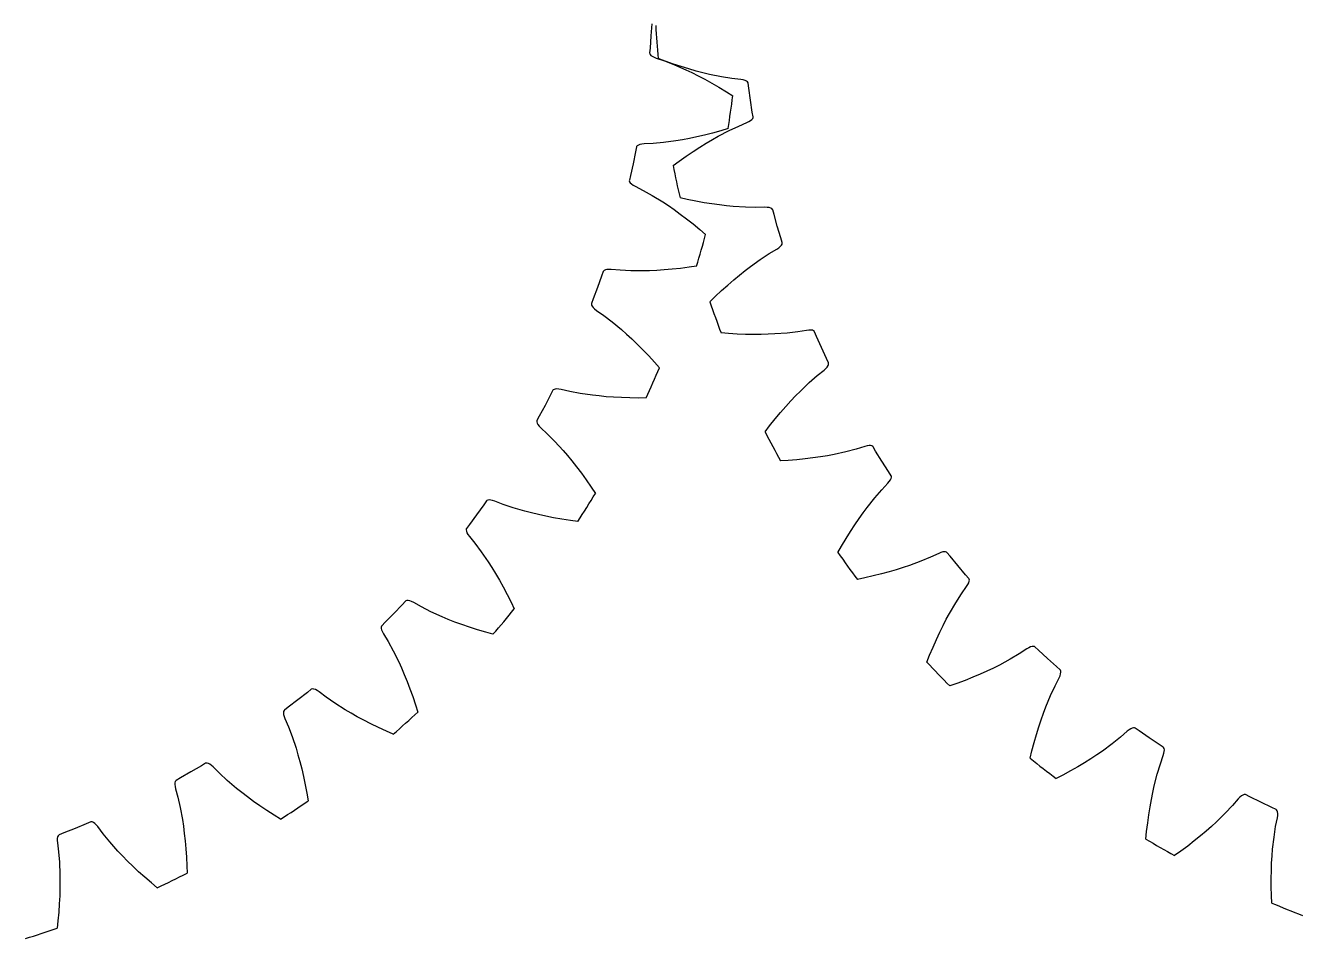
# Model space of a CAD drawing. Extents: x -47 to 137, y -47 to 47.
# Drawn here: x 13.8 to 73.1, y -44.9 to -2.5 of the extents above; entities that cross this region are included whole.
import ezdxf

# ---------------------------------------------------------------- set-up
doc = ezdxf.new("R2010")
doc.units = 0

msp = doc.modelspace()

# ---------------------------------------------------------------- linework, layer by layer
at = {"layer": 'layer0'}
for p, q in [((43.501, -4.167), (43.174, -4.045)), ((43.884, -4.301), (43.501, -4.167)), ((44.252, -4.422), (43.884, -4.301)), ((44.604, -4.529), (44.252, -4.422)), ((44.939, -4.624), (44.604, -4.529)), ((45.26, -4.707), (44.939, -4.624)), ((45.563, -4.779), (45.26, -4.707)), ((46.121, -4.893), (45.563, -4.779)), ((46.608, -4.972), (46.121, -4.893)), ((47.016, -5.022), (46.608, -4.972)), ((47.125, -5.04), (47.016, -5.022)), ((47.213, -5.066), (47.125, -5.04)), ((47.282, -5.096), (47.213, -5.066)), ((47.33, -5.132), (47.282, -5.096)), ((47.358, -5.171), (47.33, -5.132)), ((47.365, -5.192), (47.358, -5.171)), ((47.393, -5.42), (47.365, -5.192)), ((47.468, -5.977), (47.393, -5.42)), ((47.55, -6.534), (47.468, -5.977)), ((46.919, -7.181), (47.297, -7.021)), ((47.297, -7.021), (47.396, -6.973)), ((47.396, -6.973), (47.474, -6.924)), ((47.474, -6.924), (47.532, -6.876)), ((47.532, -6.876), (47.569, -6.828)), ((47.585, -6.761), (47.55, -6.534)), ((47.569, -6.828), (47.585, -6.783)), ((47.585, -6.783), (47.585, -6.761)), ((45.696, -7.807), (45.967, -7.655)), ((45.967, -7.655), (46.472, -7.391)), ((46.472, -7.391), (46.919, -7.181)), ((44.805, -8.359), (45.114, -8.159)), ((45.114, -8.159), (45.41, -7.976)), ((45.41, -7.976), (45.696, -7.807)), ((43.873, -9.019), (44.154, -8.812)), ((44.154, -8.812), (44.485, -8.577)), ((44.485, -8.577), (44.805, -8.359)), ((44.533, -10.598), (44.193, -10.522)), ((44.931, -10.678), (44.533, -10.598)), ((45.313, -10.746), (44.931, -10.678)), ((45.676, -10.803), (45.313, -10.746)), ((46.021, -10.85), (45.676, -10.803)), ((46.351, -10.888), (46.021, -10.85)), ((46.661, -10.917), (46.351, -10.888)), ((47.229, -10.953), (46.661, -10.917)), ((47.723, -10.963), (47.229, -10.953)), ((48.134, -10.955), (47.723, -10.963)), ((48.243, -10.959), (48.134, -10.955)), ((48.335, -10.971), (48.243, -10.959)), ((48.407, -10.992), (48.335, -10.971)), ((48.46, -11.02), (48.407, -10.992)), ((48.493, -11.055), (48.46, -11.02)), ((48.502, -11.075), (48.493, -11.055)), ((48.562, -11.297), (48.502, -11.075)), ((48.714, -11.839), (48.562, -11.297)), ((48.872, -12.378), (48.714, -11.839)), ((48.939, -12.598), (48.872, -12.378)), ((48.337, -13.107), (48.69, -12.896)), ((48.69, -12.896), (48.781, -12.834)), ((48.781, -12.834), (48.852, -12.775)), ((48.852, -12.775), (48.902, -12.719)), ((48.902, -12.719), (48.932, -12.667)), ((48.932, -12.667), (48.942, -12.62)), ((48.942, -12.62), (48.939, -12.598)), ((47.461, -13.708), (47.924, -13.377)), ((47.924, -13.377), (48.337, -13.107)), ((46.686, -14.327), (46.954, -14.104)), ((46.954, -14.104), (47.214, -13.897)), ((47.214, -13.897), (47.461, -13.708)), ((45.826, -15.106), (46.121, -14.828)), ((46.121, -14.828), (46.409, -14.568)), ((46.409, -14.568), (46.686, -14.327)), ((45.577, -15.35), (45.826, -15.106)), ((46.451, -16.822), (46.103, -16.795)), ((46.856, -16.846), (46.451, -16.822)), ((47.243, -16.861), (46.856, -16.846)), ((47.611, -16.867), (47.243, -16.861)), ((47.959, -16.865), (47.611, -16.867)), ((48.291, -16.857), (47.959, -16.865)), ((48.602, -16.842), (48.291, -16.857)), ((49.169, -16.799), (48.602, -16.842)), ((49.66, -16.74), (49.169, -16.799)), ((50.066, -16.675), (49.66, -16.74)), ((50.175, -16.663), (50.066, -16.675)), ((50.267, -16.663), (50.175, -16.663)), ((50.341, -16.674), (50.267, -16.663)), ((50.398, -16.694), (50.341, -16.674)), ((50.436, -16.724), (50.398, -16.694)), ((50.447, -16.743), (50.436, -16.724)), ((50.538, -16.954), (50.447, -16.743)), ((50.763, -17.469), (50.538, -16.954)), ((50.995, -17.982), (50.763, -17.469)), ((50.969, -18.446), (51.03, -18.378)), ((51.092, -18.19), (50.995, -17.982)), ((51.03, -18.378), (51.072, -18.315)), ((51.072, -18.315), (51.095, -18.26)), ((51.098, -18.211), (51.092, -18.19)), ((51.095, -18.26), (51.098, -18.211)), ((50.195, -19.103), (50.567, -18.777)), ((50.567, -18.777), (50.887, -18.519)), ((50.887, -18.519), (50.969, -18.446)), ((49.564, -19.716), (49.783, -19.495)), ((49.783, -19.495), (50.195, -19.103)), ((49.102, -20.215), (49.336, -19.957)), ((49.336, -19.957), (49.564, -19.716)), ((48.612, -20.79), (48.86, -20.493)), ((48.86, -20.493), (49.102, -20.215)), ((48.146, -21.383), (48.358, -21.107)), ((48.358, -21.107), (48.612, -20.79)), ((51.043, -22.498), (50.716, -22.552)), ((51.349, -22.44), (51.043, -22.498)), ((51.904, -22.318), (51.349, -22.44)), ((52.382, -22.191), (51.904, -22.318)), ((52.775, -22.07), (52.382, -22.191)), ((52.882, -22.044), (52.775, -22.07)), ((52.973, -22.031), (52.882, -22.044)), ((53.048, -22.031), (52.973, -22.031)), ((53.106, -22.043), (53.048, -22.031)), ((53.148, -22.068), (53.106, -22.043)), ((53.162, -22.084), (53.148, -22.068)), ((53.281, -22.281), (53.162, -22.084)), ((53.576, -22.76), (53.281, -22.281)), ((49.216, -22.719), (48.868, -22.741)), ((49.62, -22.687), (49.216, -22.719)), ((50.006, -22.647), (49.62, -22.687)), ((50.37, -22.602), (50.006, -22.647)), ((50.716, -22.552), (50.37, -22.602)), ((53.877, -23.235), (53.576, -22.76)), ((53.845, -23.783), (53.916, -23.699)), ((54.002, -23.428), (53.877, -23.235)), ((53.916, -23.699), (53.967, -23.622)), ((53.967, -23.622), (54, -23.555)), ((54, -23.555), (54.014, -23.496)), ((54.011, -23.448), (54.002, -23.428)), ((54.014, -23.496), (54.011, -23.448)), ((53.241, -24.457), (53.564, -24.083)), ((53.564, -24.083), (53.845, -23.783)), ((52.702, -25.152), (52.887, -24.903)), ((52.887, -24.903), (53.241, -24.457)), ((52.313, -25.711), (52.509, -25.422)), ((52.509, -25.422), (52.702, -25.152)), ((51.908, -26.348), (52.113, -26.019)), ((52.113, -26.019), (52.313, -25.711)), ((51.701, -26.697), (51.908, -26.348)), ((51.529, -27), (51.701, -26.697)), ((55.837, -27.211), (55.381, -27.402)), ((56.209, -27.036), (55.837, -27.211)), ((56.311, -26.995), (56.209, -27.036)), ((56.399, -26.969), (56.311, -26.995)), ((56.474, -26.959), (56.399, -26.969)), ((56.533, -26.964), (56.474, -26.959)), ((56.578, -26.982), (56.533, -26.964)), ((56.595, -26.996), (56.578, -26.982)), ((56.739, -27.174), (56.595, -26.996)), ((57.098, -27.608), (56.739, -27.174)), ((54.236, -27.8), (53.902, -27.897)), ((54.553, -27.7), (54.236, -27.8)), ((54.848, -27.601), (54.553, -27.7)), ((55.381, -27.402), (54.848, -27.601)), ((57.463, -28.036), (57.098, -27.608)), ((52.774, -28.174), (52.433, -28.244)), ((53.171, -28.086), (52.774, -28.174)), ((53.547, -27.993), (53.171, -28.086)), ((53.902, -27.897), (53.547, -27.993)), ((57.613, -28.21), (57.463, -28.036)), ((57.565, -28.49), (57.606, -28.407)), ((57.606, -28.407), (57.629, -28.336)), ((57.624, -28.229), (57.613, -28.21)), ((57.635, -28.276), (57.624, -28.229)), ((57.629, -28.336), (57.635, -28.276)), ((57.002, -29.335), (57.27, -28.919)), ((57.27, -28.919), (57.507, -28.583)), ((57.507, -28.583), (57.565, -28.49)), ((56.714, -29.825), (57.002, -29.335)), ((56.412, -30.393), (56.565, -30.098)), ((56.565, -30.098), (56.714, -29.825)), ((56.102, -31.038), (56.258, -30.705)), ((56.258, -30.705), (56.412, -30.393)), ((55.789, -31.768), (55.946, -31.393)), ((55.946, -31.393), (56.102, -31.038)), ((60.396, -31.421), (60.3, -31.476)), ((60.48, -31.383), (60.396, -31.421)), ((60.552, -31.363), (60.48, -31.383)), ((60.612, -31.359), (60.552, -31.363)), ((60.658, -31.371), (60.612, -31.359)), ((60.677, -31.383), (60.658, -31.371)), ((60.845, -31.539), (60.677, -31.383)), ((55.662, -32.092), (55.789, -31.768)), ((59.532, -31.954), (59.031, -32.225)), ((59.956, -31.701), (59.532, -31.954)), ((60.3, -31.476), (59.956, -31.701)), ((61.261, -31.918), (60.845, -31.539)), ((61.681, -32.292), (61.261, -31.918)), ((58.454, -32.507), (58.136, -32.65)), ((58.753, -32.364), (58.454, -32.507)), ((59.031, -32.225), (58.753, -32.364)), ((61.855, -32.443), (61.681, -32.292)), ((61.868, -32.46), (61.855, -32.443)), ((61.885, -32.505), (61.868, -32.46)), ((61.874, -32.639), (61.887, -32.565)), ((61.887, -32.565), (61.885, -32.505)), ((57.058, -33.081), (56.73, -33.198)), ((57.438, -32.938), (57.058, -33.081)), ((57.797, -32.794), (57.438, -32.938)), ((58.136, -32.65), (57.797, -32.794)), ((61.406, -33.641), (61.614, -33.193)), ((61.614, -33.193), (61.801, -32.827)), ((61.801, -32.827), (61.846, -32.727)), ((61.846, -32.727), (61.874, -32.639)), ((61.189, -34.167), (61.406, -33.641)), ((61.079, -34.459), (61.189, -34.167)), ((60.86, -35.103), (60.969, -34.772)), ((60.969, -34.772), (61.079, -34.459)), ((60.646, -35.827), (60.752, -35.454)), ((60.752, -35.454), (60.86, -35.103)), ((64.66, -35.573), (64.275, -35.883)), ((64.97, -35.303), (64.66, -35.573)), ((65.057, -35.235), (64.97, -35.303)), ((65.135, -35.186), (65.057, -35.235)), ((65.203, -35.156), (65.135, -35.186)), ((65.262, -35.144), (65.203, -35.156)), ((65.31, -35.149), (65.262, -35.144)), ((65.33, -35.158), (65.31, -35.149)), ((65.518, -35.29), (65.33, -35.158)), ((65.983, -35.607), (65.518, -35.29)), ((60.544, -36.22), (60.646, -35.827)), ((64.275, -35.883), (63.817, -36.221)), ((66.451, -35.919), (65.983, -35.607)), ((66.644, -36.044), (66.451, -35.919)), ((66.659, -36.059), (66.644, -36.044)), ((66.682, -36.102), (66.659, -36.059)), ((66.693, -36.161), (66.682, -36.102)), ((66.691, -36.236), (66.693, -36.161)), ((60.462, -36.558), (60.544, -36.22)), ((62.99, -36.767), (62.675, -36.956)), ((63.285, -36.581), (62.99, -36.767)), ((63.561, -36.398), (63.285, -36.581)), ((63.817, -36.221), (63.561, -36.398)), ((66.509, -36.821), (66.644, -36.432)), ((66.644, -36.432), (66.674, -36.327)), ((66.674, -36.327), (66.691, -36.236)), ((61.982, -37.344), (61.674, -37.505)), ((62.339, -37.149), (61.982, -37.344)), ((62.675, -36.956), (62.339, -37.149)), ((66.225, -37.845), (66.366, -37.294)), ((66.366, -37.294), (66.509, -36.821)), ((66.157, -38.148), (66.225, -37.845)), ((66.029, -38.817), (66.091, -38.473)), ((66.091, -38.473), (66.157, -38.148)), ((70.127, -38.443), (69.858, -38.754)), ((70.203, -38.364), (70.127, -38.443)), ((70.274, -38.305), (70.203, -38.364)), ((70.337, -38.265), (70.274, -38.305)), ((70.394, -38.245), (70.337, -38.265)), ((70.442, -38.243), (70.394, -38.245)), ((70.463, -38.249), (70.442, -38.243)), ((70.668, -38.353), (70.463, -38.249)), ((71.172, -38.603), (70.668, -38.353)), ((65.971, -39.18), (66.029, -38.817)), ((69.52, -39.114), (69.113, -39.512)), ((69.858, -38.754), (69.52, -39.114)), ((71.679, -38.847), (71.172, -38.603)), ((71.887, -38.944), (71.679, -38.847)), ((71.905, -38.957), (71.887, -38.944)), ((71.934, -38.996), (71.905, -38.957)), ((71.952, -39.053), (71.934, -38.996)), ((71.96, -39.127), (71.952, -39.053)), ((71.957, -39.219), (71.96, -39.127)), ((65.871, -39.967), (65.918, -39.563)), ((65.918, -39.563), (65.971, -39.18)), ((68.884, -39.723), (68.636, -39.943)), ((69.113, -39.512), (68.884, -39.723)), ((71.787, -40.22), (71.862, -39.731)), ((71.862, -39.731), (71.942, -39.328)), ((71.942, -39.328), (71.957, -39.219)), ((65.837, -40.313), (65.871, -39.967)), ((68.37, -40.168), (68.084, -40.4)), ((68.636, -39.943), (68.37, -40.168)), ((71.723, -40.785), (71.787, -40.22)), ((67.452, -40.88), (67.169, -41.082)), ((67.778, -40.637), (67.452, -40.88)), ((68.084, -40.4), (67.778, -40.637)), ((71.698, -41.095), (71.723, -40.785)), ((71.664, -41.775), (71.678, -41.427)), ((71.678, -41.427), (71.698, -41.095)), ((71.657, -42.142), (71.664, -41.775)), ((71.658, -42.53), (71.657, -42.142)), ((71.668, -42.936), (71.658, -42.53)), ((71.683, -43.284), (71.668, -42.936))]:
    msp.add_line(p, q, dxfattribs=at)
for start, end in [(183.06288, 184.93712), (191.06288, 192.93712), (199.06288, 200.93712), (207.06288, 208.93712), (215.06288, 216.93712), (223.06288, 224.93712), (231.06288, 232.93712), (239.06288, 240.93712), (247.06288, 248.93712)]:
    msp.add_arc((90, 0), 47, start, end, dxfattribs=at)
at = {"layer": 'layer1'}
for p, q in [((42.881, -2.435), (42.845, -2.996)), ((42.803, -3.557), (42.783, -3.786)), ((42.845, -2.996), (42.803, -3.557)), ((42.783, -3.786), (42.785, -3.808)), ((42.785, -3.808), (42.804, -3.852)), ((42.804, -3.852), (42.844, -3.897)), ((42.844, -3.897), (42.905, -3.941)), ((42.905, -3.941), (42.986, -3.984)), ((42.986, -3.984), (43.088, -4.025)), ((43.088, -4.025), (43.477, -4.158)), ((43.477, -4.158), (43.938, -4.337)), ((43.938, -4.337), (44.46, -4.564)), ((44.46, -4.564), (44.741, -4.697)), ((44.741, -4.697), (45.038, -4.846)), ((45.038, -4.846), (45.346, -5.008)), ((45.346, -5.008), (45.668, -5.186)), ((45.668, -5.186), (46.003, -5.381)), ((46.003, -5.381), (46.349, -5.592)), ((46.349, -5.592), (46.643, -5.779)), ((44.97, -7.685), (44.629, -7.756)), ((45.328, -7.603), (44.97, -7.685)), ((45.704, -7.508), (45.328, -7.603)), ((46.095, -7.4), (45.704, -7.508)), ((46.429, -7.301), (46.095, -7.4)), ((42.169, -8.153), (42.125, -8.379)), ((42.177, -8.133), (42.169, -8.153)), ((42.208, -8.096), (42.177, -8.133)), ((42.259, -8.064), (42.208, -8.096)), ((42.329, -8.038), (42.259, -8.064)), ((42.419, -8.019), (42.329, -8.038)), ((42.529, -8.008), (42.419, -8.019)), ((42.939, -7.987), (42.529, -8.008)), ((43.431, -7.942), (42.939, -7.987)), ((43.995, -7.867), (43.431, -7.942)), ((44.302, -7.817), (43.995, -7.867)), ((44.629, -7.756), (44.302, -7.817)), ((42.125, -8.379), (42.011, -8.93)), ((41.891, -9.479), (41.84, -9.703)), ((42.011, -8.93), (41.891, -9.479)), ((41.84, -9.703), (41.839, -9.725)), ((41.839, -9.725), (41.852, -9.772)), ((41.852, -9.772), (41.885, -9.822)), ((41.885, -9.822), (41.939, -9.874)), ((41.939, -9.874), (42.014, -9.928)), ((42.014, -9.928), (42.109, -9.982)), ((42.109, -9.982), (42.475, -10.169)), ((42.475, -10.169), (42.907, -10.409)), ((42.907, -10.409), (43.392, -10.707)), ((43.392, -10.707), (43.652, -10.878)), ((43.652, -10.878), (43.925, -11.067)), ((43.925, -11.067), (44.208, -11.27)), ((44.208, -11.27), (44.501, -11.491)), ((44.501, -11.491), (44.806, -11.731)), ((44.806, -11.731), (45.12, -11.988)), ((45.12, -11.988), (45.385, -12.214)), ((40.549, -14.16), (40.36, -14.69)), ((40.624, -13.943), (40.549, -14.16)), ((40.635, -13.924), (40.624, -13.943)), ((40.67, -13.891), (40.635, -13.924)), ((40.725, -13.867), (40.67, -13.891)), ((40.799, -13.851), (40.725, -13.867)), ((40.89, -13.845), (40.799, -13.851)), ((41, -13.849), (40.89, -13.845)), ((41.41, -13.885), (41, -13.849)), ((41.903, -13.909), (41.41, -13.885)), ((42.472, -13.914), (41.903, -13.909)), ((42.783, -13.906), (42.472, -13.914)), ((43.115, -13.892), (42.783, -13.906)), ((43.463, -13.869), (43.115, -13.892)), ((43.829, -13.837), (43.463, -13.869)), ((44.214, -13.795), (43.829, -13.837)), ((44.617, -13.743), (44.214, -13.795)), ((44.961, -13.692), (44.617, -13.743)), ((40.36, -14.69), (40.164, -15.217)), ((40.164, -15.217), (40.082, -15.432)), ((40.082, -15.432), (40.078, -15.453)), ((40.078, -15.453), (40.084, -15.501)), ((40.084, -15.501), (40.111, -15.555)), ((40.111, -15.555), (40.157, -15.615)), ((40.157, -15.615), (40.223, -15.678)), ((40.223, -15.678), (40.31, -15.746)), ((40.31, -15.746), (40.647, -15.981)), ((40.647, -15.981), (41.041, -16.28)), ((41.041, -16.28), (41.479, -16.642)), ((41.479, -16.642), (41.713, -16.848)), ((41.713, -16.848), (41.957, -17.072)), ((41.957, -17.072), (42.209, -17.313)), ((42.209, -17.313), (42.469, -17.573)), ((42.469, -17.573), (42.738, -17.852)), ((42.738, -17.852), (43.013, -18.151)), ((43.013, -18.151), (43.244, -18.412)), ((38.288, -19.461), (38.184, -19.665)), ((38.301, -19.443), (38.288, -19.461)), ((38.341, -19.416), (38.301, -19.443)), ((38.399, -19.4), (38.341, -19.416)), ((38.474, -19.394), (38.399, -19.4)), ((38.566, -19.401), (38.474, -19.394)), ((38.674, -19.42), (38.566, -19.401)), ((39.074, -19.513), (38.674, -19.42)), ((39.56, -19.606), (39.074, -19.513)), ((37.923, -20.164), (37.655, -20.659)), ((38.184, -19.665), (37.923, -20.164)), ((40.123, -19.689), (39.56, -19.606)), ((40.432, -19.725), (40.123, -19.689)), ((40.762, -19.757), (40.432, -19.725)), ((41.11, -19.783), (40.762, -19.757)), ((41.477, -19.802), (41.11, -19.783)), ((41.864, -19.815), (41.477, -19.802)), ((42.27, -19.819), (41.864, -19.815)), ((42.618, -19.816), (42.27, -19.819)), ((37.655, -20.659), (37.544, -20.86)), ((37.544, -20.86), (37.537, -20.881)), ((37.537, -20.881), (37.537, -20.929)), ((37.537, -20.929), (37.555, -20.986)), ((37.555, -20.986), (37.593, -21.051)), ((37.593, -21.051), (37.65, -21.124)), ((37.65, -21.124), (37.726, -21.203)), ((37.726, -21.203), (38.027, -21.482)), ((38.027, -21.482), (38.375, -21.833)), ((38.375, -21.833), (38.759, -22.253)), ((38.759, -22.253), (38.962, -22.489)), ((38.962, -22.489), (39.173, -22.745)), ((39.173, -22.745), (39.389, -23.019)), ((39.389, -23.019), (39.61, -23.312)), ((39.61, -23.312), (39.837, -23.627)), ((39.837, -23.627), (40.068, -23.961)), ((40.068, -23.961), (40.26, -24.251)), ((35.075, -24.788), (34.747, -25.245)), ((35.207, -24.6), (35.075, -24.788)), ((35.223, -24.585), (35.207, -24.6)), ((35.266, -24.563), (35.223, -24.585)), ((35.325, -24.555), (35.266, -24.563)), ((35.4, -24.56), (35.325, -24.555)), ((35.49, -24.579), (35.4, -24.56)), ((35.595, -24.613), (35.49, -24.579)), ((35.978, -24.761), (35.595, -24.613)), ((36.446, -24.921), (35.978, -24.761)), ((34.747, -25.245), (34.414, -25.698)), ((36.992, -25.082), (36.446, -24.921)), ((37.293, -25.16), (36.992, -25.082)), ((37.616, -25.237), (37.293, -25.16)), ((37.956, -25.311), (37.616, -25.237)), ((38.317, -25.382), (37.956, -25.311)), ((38.699, -25.448), (38.317, -25.382)), ((39.1, -25.509), (38.699, -25.448)), ((34.266, -25.902), (34.259, -25.949)), ((34.259, -25.949), (34.269, -26.009)), ((34.276, -25.882), (34.266, -25.902)), ((34.269, -26.009), (34.297, -26.078)), ((34.414, -25.698), (34.276, -25.882)), ((34.297, -26.078), (34.343, -26.158)), ((39.446, -25.555), (39.1, -25.509)), ((34.343, -26.158), (34.408, -26.247)), ((34.408, -26.247), (34.667, -26.566)), ((34.667, -26.566), (34.963, -26.961)), ((34.963, -26.961), (35.285, -27.431)), ((35.285, -27.431), (35.453, -27.693)), ((35.453, -27.693), (35.626, -27.976)), ((35.626, -27.976), (35.802, -28.277)), ((35.802, -28.277), (35.98, -28.598)), ((35.98, -28.598), (36.161, -28.941)), ((36.161, -28.941), (36.343, -29.304)), ((31.284, -29.428), (30.896, -29.836)), ((31.441, -29.261), (31.284, -29.428)), ((31.458, -29.248), (31.441, -29.261)), ((31.504, -29.232), (31.458, -29.248)), ((31.564, -29.232), (31.504, -29.232)), ((31.638, -29.248), (31.564, -29.232)), ((31.724, -29.279), (31.638, -29.248)), ((31.823, -29.328), (31.724, -29.279)), ((32.182, -29.528), (31.823, -29.328)), ((32.623, -29.751), (32.182, -29.528)), ((36.343, -29.304), (36.493, -29.618)), ((30.502, -30.238), (30.34, -30.401)), ((30.896, -29.836), (30.502, -30.238)), ((33.141, -29.986), (32.623, -29.751)), ((33.428, -30.106), (33.141, -29.986)), ((33.737, -30.227), (33.428, -30.106)), ((34.064, -30.348), (33.737, -30.227)), ((30.328, -30.419), (30.314, -30.465)), ((30.314, -30.465), (30.316, -30.525)), ((30.316, -30.525), (30.334, -30.598)), ((30.34, -30.401), (30.328, -30.419)), ((30.334, -30.598), (30.369, -30.683)), ((30.369, -30.683), (30.42, -30.78)), ((30.42, -30.78), (30.633, -31.132)), ((34.412, -30.468), (34.064, -30.348)), ((34.781, -30.586), (34.412, -30.468)), ((35.17, -30.703), (34.781, -30.586)), ((35.505, -30.796), (35.17, -30.703)), ((30.633, -31.132), (30.871, -31.565)), ((30.871, -31.565), (31.124, -32.075)), ((31.124, -32.075), (31.254, -32.357)), ((31.254, -32.357), (31.386, -32.662)), ((31.386, -32.662), (31.518, -32.984)), ((31.518, -32.984), (31.65, -33.327)), ((26.884, -33.496), (26.443, -33.845)), ((27.063, -33.352), (26.884, -33.496)), ((27.082, -33.341), (27.063, -33.352)), ((27.129, -33.332), (27.082, -33.341)), ((27.189, -33.341), (27.129, -33.332)), ((27.259, -33.366), (27.189, -33.341)), ((27.341, -33.41), (27.259, -33.366)), ((27.432, -33.471), (27.341, -33.41)), ((27.759, -33.719), (27.432, -33.471)), ((28.165, -34.001), (27.759, -33.719)), ((31.65, -33.327), (31.781, -33.692)), ((31.781, -33.692), (31.911, -34.077)), ((25.779, -34.387), (25.773, -34.447)), ((25.799, -34.343), (25.779, -34.387)), ((25.814, -34.327), (25.799, -34.343)), ((25.997, -34.189), (25.814, -34.327)), ((26.443, -33.845), (25.997, -34.189)), ((28.645, -34.306), (28.165, -34.001)), ((28.913, -34.465), (28.645, -34.306)), ((31.911, -34.077), (32.016, -34.409)), ((25.773, -34.447), (25.78, -34.522)), ((25.78, -34.522), (25.803, -34.611)), ((25.803, -34.611), (25.841, -34.714)), ((25.841, -34.714), (26.002, -35.092)), ((29.202, -34.628), (28.913, -34.465)), ((29.509, -34.793), (29.202, -34.628)), ((29.837, -34.96), (29.509, -34.793)), ((30.185, -35.129), (29.837, -34.96)), ((26.002, -35.092), (26.177, -35.554)), ((26.177, -35.554), (26.357, -36.094)), ((30.554, -35.298), (30.185, -35.129)), ((30.874, -35.437), (30.554, -35.298)), ((26.357, -36.094), (26.446, -36.392)), ((26.446, -36.392), (26.535, -36.712)), ((26.535, -36.712), (26.621, -37.05)), ((21.475, -37.196), (20.986, -37.474)), ((21.96, -36.911), (21.475, -37.196)), ((22.158, -36.793), (21.96, -36.911)), ((22.178, -36.786), (22.158, -36.793)), ((22.226, -36.784), (22.178, -36.786)), ((22.284, -36.8), (22.226, -36.784)), ((22.35, -36.835), (22.284, -36.8)), ((22.425, -36.889), (22.35, -36.835)), ((22.506, -36.963), (22.425, -36.889)), ((22.796, -37.254), (22.506, -36.963)), ((23.159, -37.59), (22.796, -37.254)), ((26.621, -37.05), (26.704, -37.408)), ((20.728, -37.699), (20.725, -37.774)), ((20.725, -37.774), (20.735, -37.865)), ((20.742, -37.64), (20.728, -37.699)), ((20.735, -37.865), (20.758, -37.973)), ((20.768, -37.6), (20.742, -37.64)), ((20.785, -37.586), (20.768, -37.6)), ((20.986, -37.474), (20.785, -37.586)), ((23.592, -37.959), (23.159, -37.59)), ((23.835, -38.153), (23.592, -37.959)), ((26.704, -37.408), (26.783, -37.787)), ((26.783, -37.787), (26.858, -38.186)), ((20.758, -37.973), (20.865, -38.369)), ((20.865, -38.369), (20.975, -38.851)), ((24.099, -38.355), (23.835, -38.153)), ((24.38, -38.561), (24.099, -38.355)), ((26.858, -38.186), (26.916, -38.53)), ((20.975, -38.851), (21.078, -39.411)), ((24.681, -38.772), (24.38, -38.561)), ((25.002, -38.988), (24.681, -38.772)), ((25.344, -39.207), (25.002, -38.988)), ((16.61, -39.608), (16.089, -39.823)), ((16.821, -39.519), (16.61, -39.608)), ((16.843, -39.514), (16.821, -39.519)), ((16.891, -39.519), (16.843, -39.514)), ((16.946, -39.543), (16.891, -39.519)), ((17.006, -39.587), (16.946, -39.543)), ((17.073, -39.651), (17.006, -39.587)), ((17.143, -39.736), (17.073, -39.651)), ((17.39, -40.064), (17.143, -39.736)), ((21.078, -39.411), (21.124, -39.719)), ((21.124, -39.719), (21.167, -40.048)), ((25.641, -39.389), (25.344, -39.207)), ((15.266, -40.29), (15.263, -40.382)), ((15.279, -40.216), (15.266, -40.29)), ((15.302, -40.161), (15.279, -40.216)), ((15.333, -40.124), (15.302, -40.161)), ((15.352, -40.113), (15.333, -40.124)), ((15.566, -40.03), (15.352, -40.113)), ((16.089, -39.823), (15.566, -40.03)), ((17.702, -40.447), (17.39, -40.064)), ((21.167, -40.048), (21.205, -40.394)), ((15.263, -40.382), (15.271, -40.492)), ((15.271, -40.492), (15.322, -40.9)), ((15.322, -40.9), (15.363, -41.392)), ((18.08, -40.873), (17.702, -40.447)), ((18.293, -41.099), (18.08, -40.873)), ((21.205, -40.394), (21.238, -40.76)), ((21.238, -40.76), (21.264, -41.147)), ((15.363, -41.392), (15.387, -41.961)), ((18.526, -41.336), (18.293, -41.099)), ((18.776, -41.579), (18.526, -41.336)), ((21.264, -41.147), (21.282, -41.552)), ((15.387, -41.961), (15.391, -42.272)), ((19.044, -41.83), (18.776, -41.579)), ((19.333, -42.088), (19.044, -41.83)), ((19.641, -42.353), (19.333, -42.088)), ((21.282, -41.552), (21.292, -41.901)), ((15.388, -42.604), (15.377, -42.952)), ((15.391, -42.272), (15.388, -42.604)), ((19.91, -42.575), (19.641, -42.353)), ((15.377, -42.952), (15.358, -43.319)), ((15.33, -43.706), (15.292, -44.11)), ((15.358, -43.319), (15.33, -43.706)), ((15.292, -44.11), (15.253, -44.456))]:
    msp.add_line(p, q, dxfattribs=at)
for start, end in [(351.06288, 352.93712), (343.06288, 344.93712), (335.06288, 336.93712), (327.06288, 328.93712), (319.06288, 320.93712), (311.06288, 312.93712), (303.06288, 304.93712), (295.06288, 296.93712), (287.06288, 288.93712)]:
    msp.add_arc((0, 0), 47, start, end, dxfattribs=at)
at = {"layer": 'layer2'}
for p, q in [((43.501, -4.167), (43.174, -4.045)), ((43.884, -4.301), (43.501, -4.167)), ((44.252, -4.422), (43.884, -4.301)), ((44.604, -4.529), (44.252, -4.422)), ((44.939, -4.624), (44.604, -4.529)), ((45.26, -4.707), (44.939, -4.624)), ((45.563, -4.779), (45.26, -4.707)), ((46.121, -4.893), (45.563, -4.779)), ((46.608, -4.972), (46.121, -4.893)), ((47.016, -5.022), (46.608, -4.972)), ((47.125, -5.04), (47.016, -5.022)), ((47.213, -5.066), (47.125, -5.04)), ((47.282, -5.096), (47.213, -5.066)), ((47.33, -5.132), (47.282, -5.096)), ((47.358, -5.171), (47.33, -5.132)), ((47.365, -5.192), (47.358, -5.171)), ((47.393, -5.42), (47.365, -5.192)), ((47.468, -5.977), (47.393, -5.42)), ((47.55, -6.534), (47.468, -5.977)), ((46.919, -7.181), (47.297, -7.021)), ((47.297, -7.021), (47.396, -6.973)), ((47.396, -6.973), (47.474, -6.924)), ((47.474, -6.924), (47.532, -6.876)), ((47.532, -6.876), (47.569, -6.828)), ((47.585, -6.761), (47.55, -6.534)), ((47.569, -6.828), (47.585, -6.783)), ((47.585, -6.783), (47.585, -6.761)), ((45.696, -7.807), (45.967, -7.655)), ((45.967, -7.655), (46.472, -7.391)), ((46.472, -7.391), (46.919, -7.181)), ((44.805, -8.359), (45.114, -8.159)), ((45.114, -8.159), (45.41, -7.976)), ((45.41, -7.976), (45.696, -7.807)), ((43.873, -9.019), (44.154, -8.812)), ((44.154, -8.812), (44.485, -8.577)), ((44.485, -8.577), (44.805, -8.359)), ((44.533, -10.598), (44.193, -10.522)), ((44.931, -10.678), (44.533, -10.598)), ((45.313, -10.746), (44.931, -10.678)), ((45.676, -10.803), (45.313, -10.746)), ((46.021, -10.85), (45.676, -10.803)), ((46.351, -10.888), (46.021, -10.85)), ((46.661, -10.917), (46.351, -10.888)), ((47.229, -10.953), (46.661, -10.917)), ((47.723, -10.963), (47.229, -10.953)), ((48.134, -10.955), (47.723, -10.963)), ((48.243, -10.959), (48.134, -10.955)), ((48.335, -10.971), (48.243, -10.959)), ((48.407, -10.992), (48.335, -10.971)), ((48.46, -11.02), (48.407, -10.992)), ((48.493, -11.055), (48.46, -11.02)), ((48.502, -11.075), (48.493, -11.055)), ((48.562, -11.297), (48.502, -11.075)), ((48.714, -11.839), (48.562, -11.297)), ((48.872, -12.378), (48.714, -11.839)), ((48.939, -12.598), (48.872, -12.378)), ((48.337, -13.107), (48.69, -12.896)), ((48.69, -12.896), (48.781, -12.834)), ((48.781, -12.834), (48.852, -12.775)), ((48.852, -12.775), (48.902, -12.719)), ((48.902, -12.719), (48.932, -12.667)), ((48.932, -12.667), (48.942, -12.62)), ((48.942, -12.62), (48.939, -12.598)), ((47.461, -13.708), (47.924, -13.377)), ((47.924, -13.377), (48.337, -13.107)), ((46.686, -14.327), (46.954, -14.104)), ((46.954, -14.104), (47.214, -13.897)), ((47.214, -13.897), (47.461, -13.708)), ((45.826, -15.106), (46.121, -14.828)), ((46.121, -14.828), (46.409, -14.568)), ((46.409, -14.568), (46.686, -14.327)), ((45.577, -15.35), (45.826, -15.106)), ((46.451, -16.822), (46.103, -16.795)), ((46.856, -16.846), (46.451, -16.822)), ((47.243, -16.861), (46.856, -16.846)), ((47.611, -16.867), (47.243, -16.861)), ((47.959, -16.865), (47.611, -16.867)), ((48.291, -16.857), (47.959, -16.865)), ((48.602, -16.842), (48.291, -16.857)), ((49.169, -16.799), (48.602, -16.842)), ((49.66, -16.74), (49.169, -16.799)), ((50.066, -16.675), (49.66, -16.74)), ((50.175, -16.663), (50.066, -16.675)), ((50.267, -16.663), (50.175, -16.663)), ((50.341, -16.674), (50.267, -16.663)), ((50.398, -16.694), (50.341, -16.674)), ((50.436, -16.724), (50.398, -16.694)), ((50.447, -16.743), (50.436, -16.724)), ((50.538, -16.954), (50.447, -16.743)), ((50.763, -17.469), (50.538, -16.954)), ((50.995, -17.982), (50.763, -17.469)), ((50.969, -18.446), (51.03, -18.378)), ((51.092, -18.19), (50.995, -17.982)), ((51.03, -18.378), (51.072, -18.315)), ((51.072, -18.315), (51.095, -18.26)), ((51.098, -18.211), (51.092, -18.19)), ((51.095, -18.26), (51.098, -18.211)), ((50.195, -19.103), (50.567, -18.777)), ((50.567, -18.777), (50.887, -18.519)), ((50.887, -18.519), (50.969, -18.446)), ((49.564, -19.716), (49.783, -19.495)), ((49.783, -19.495), (50.195, -19.103)), ((49.102, -20.215), (49.336, -19.957)), ((49.336, -19.957), (49.564, -19.716)), ((48.612, -20.79), (48.86, -20.493)), ((48.86, -20.493), (49.102, -20.215)), ((48.146, -21.383), (48.358, -21.107)), ((48.358, -21.107), (48.612, -20.79)), ((51.043, -22.498), (50.716, -22.552)), ((51.349, -22.44), (51.043, -22.498)), ((51.904, -22.318), (51.349, -22.44)), ((52.382, -22.191), (51.904, -22.318)), ((52.775, -22.07), (52.382, -22.191)), ((52.882, -22.044), (52.775, -22.07)), ((52.973, -22.031), (52.882, -22.044)), ((53.048, -22.031), (52.973, -22.031)), ((53.106, -22.043), (53.048, -22.031)), ((53.148, -22.068), (53.106, -22.043)), ((53.162, -22.084), (53.148, -22.068)), ((53.281, -22.281), (53.162, -22.084)), ((53.576, -22.76), (53.281, -22.281)), ((49.216, -22.719), (48.868, -22.741)), ((49.62, -22.687), (49.216, -22.719)), ((50.006, -22.647), (49.62, -22.687)), ((50.37, -22.602), (50.006, -22.647)), ((50.716, -22.552), (50.37, -22.602)), ((53.877, -23.235), (53.576, -22.76)), ((53.845, -23.783), (53.916, -23.699)), ((54.002, -23.428), (53.877, -23.235)), ((53.916, -23.699), (53.967, -23.622)), ((53.967, -23.622), (54, -23.555)), ((54, -23.555), (54.014, -23.496)), ((54.011, -23.448), (54.002, -23.428)), ((54.014, -23.496), (54.011, -23.448)), ((53.241, -24.457), (53.564, -24.083)), ((53.564, -24.083), (53.845, -23.783)), ((52.702, -25.152), (52.887, -24.903)), ((52.887, -24.903), (53.241, -24.457)), ((52.313, -25.711), (52.509, -25.422)), ((52.509, -25.422), (52.702, -25.152)), ((51.908, -26.348), (52.113, -26.019)), ((52.113, -26.019), (52.313, -25.711)), ((51.701, -26.697), (51.908, -26.348)), ((51.529, -27), (51.701, -26.697)), ((55.837, -27.211), (55.381, -27.402)), ((56.209, -27.036), (55.837, -27.211)), ((56.311, -26.995), (56.209, -27.036)), ((56.399, -26.969), (56.311, -26.995)), ((56.474, -26.959), (56.399, -26.969)), ((56.533, -26.964), (56.474, -26.959)), ((56.578, -26.982), (56.533, -26.964)), ((56.595, -26.996), (56.578, -26.982)), ((56.739, -27.174), (56.595, -26.996)), ((57.098, -27.608), (56.739, -27.174)), ((54.236, -27.8), (53.902, -27.897)), ((54.553, -27.7), (54.236, -27.8)), ((54.848, -27.601), (54.553, -27.7)), ((55.381, -27.402), (54.848, -27.601)), ((57.463, -28.036), (57.098, -27.608)), ((52.774, -28.174), (52.433, -28.244)), ((53.171, -28.086), (52.774, -28.174)), ((53.547, -27.993), (53.171, -28.086)), ((53.902, -27.897), (53.547, -27.993)), ((57.613, -28.21), (57.463, -28.036)), ((57.565, -28.49), (57.606, -28.407)), ((57.606, -28.407), (57.629, -28.336)), ((57.624, -28.229), (57.613, -28.21)), ((57.635, -28.276), (57.624, -28.229)), ((57.629, -28.336), (57.635, -28.276)), ((57.002, -29.335), (57.27, -28.919)), ((57.27, -28.919), (57.507, -28.583)), ((57.507, -28.583), (57.565, -28.49)), ((56.714, -29.825), (57.002, -29.335)), ((56.412, -30.393), (56.565, -30.098)), ((56.565, -30.098), (56.714, -29.825)), ((56.102, -31.038), (56.258, -30.705)), ((56.258, -30.705), (56.412, -30.393)), ((55.789, -31.768), (55.946, -31.393)), ((55.946, -31.393), (56.102, -31.038)), ((60.396, -31.421), (60.3, -31.476)), ((60.48, -31.383), (60.396, -31.421)), ((60.552, -31.363), (60.48, -31.383)), ((60.612, -31.359), (60.552, -31.363)), ((60.658, -31.371), (60.612, -31.359)), ((60.677, -31.383), (60.658, -31.371)), ((60.845, -31.539), (60.677, -31.383)), ((55.662, -32.092), (55.789, -31.768)), ((59.532, -31.954), (59.031, -32.225)), ((59.956, -31.701), (59.532, -31.954)), ((60.3, -31.476), (59.956, -31.701)), ((61.261, -31.918), (60.845, -31.539)), ((61.681, -32.292), (61.261, -31.918)), ((58.454, -32.507), (58.136, -32.65)), ((58.753, -32.364), (58.454, -32.507)), ((59.031, -32.225), (58.753, -32.364)), ((61.855, -32.443), (61.681, -32.292)), ((61.868, -32.46), (61.855, -32.443)), ((61.885, -32.505), (61.868, -32.46)), ((61.874, -32.639), (61.887, -32.565)), ((61.887, -32.565), (61.885, -32.505)), ((57.058, -33.081), (56.73, -33.198)), ((57.438, -32.938), (57.058, -33.081)), ((57.797, -32.794), (57.438, -32.938)), ((58.136, -32.65), (57.797, -32.794)), ((61.406, -33.641), (61.614, -33.193)), ((61.614, -33.193), (61.801, -32.827)), ((61.801, -32.827), (61.846, -32.727)), ((61.846, -32.727), (61.874, -32.639)), ((61.189, -34.167), (61.406, -33.641)), ((61.079, -34.459), (61.189, -34.167)), ((60.86, -35.103), (60.969, -34.772)), ((60.969, -34.772), (61.079, -34.459)), ((60.646, -35.827), (60.752, -35.454)), ((60.752, -35.454), (60.86, -35.103)), ((64.66, -35.573), (64.275, -35.883)), ((64.97, -35.303), (64.66, -35.573)), ((65.057, -35.235), (64.97, -35.303)), ((65.135, -35.186), (65.057, -35.235)), ((65.203, -35.156), (65.135, -35.186)), ((65.262, -35.144), (65.203, -35.156)), ((65.31, -35.149), (65.262, -35.144)), ((65.33, -35.158), (65.31, -35.149)), ((65.518, -35.29), (65.33, -35.158)), ((65.983, -35.607), (65.518, -35.29)), ((60.544, -36.22), (60.646, -35.827)), ((64.275, -35.883), (63.817, -36.221)), ((66.451, -35.919), (65.983, -35.607)), ((66.644, -36.044), (66.451, -35.919)), ((66.659, -36.059), (66.644, -36.044)), ((66.682, -36.102), (66.659, -36.059)), ((66.693, -36.161), (66.682, -36.102)), ((66.691, -36.236), (66.693, -36.161)), ((60.462, -36.558), (60.544, -36.22)), ((62.99, -36.767), (62.675, -36.956)), ((63.285, -36.581), (62.99, -36.767)), ((63.561, -36.398), (63.285, -36.581)), ((63.817, -36.221), (63.561, -36.398)), ((66.509, -36.821), (66.644, -36.432)), ((66.644, -36.432), (66.674, -36.327)), ((66.674, -36.327), (66.691, -36.236)), ((61.982, -37.344), (61.674, -37.505)), ((62.339, -37.149), (61.982, -37.344)), ((62.675, -36.956), (62.339, -37.149)), ((66.225, -37.845), (66.366, -37.294)), ((66.366, -37.294), (66.509, -36.821)), ((66.157, -38.148), (66.225, -37.845)), ((66.029, -38.817), (66.091, -38.473)), ((66.091, -38.473), (66.157, -38.148)), ((70.127, -38.443), (69.858, -38.754)), ((70.203, -38.364), (70.127, -38.443)), ((70.274, -38.305), (70.203, -38.364)), ((70.337, -38.265), (70.274, -38.305)), ((70.394, -38.245), (70.337, -38.265)), ((70.442, -38.243), (70.394, -38.245)), ((70.463, -38.249), (70.442, -38.243)), ((70.668, -38.353), (70.463, -38.249)), ((71.172, -38.603), (70.668, -38.353)), ((65.971, -39.18), (66.029, -38.817)), ((69.52, -39.114), (69.113, -39.512)), ((69.858, -38.754), (69.52, -39.114)), ((71.679, -38.847), (71.172, -38.603)), ((71.887, -38.944), (71.679, -38.847)), ((71.905, -38.957), (71.887, -38.944)), ((71.934, -38.996), (71.905, -38.957)), ((71.952, -39.053), (71.934, -38.996)), ((71.96, -39.127), (71.952, -39.053)), ((71.957, -39.219), (71.96, -39.127)), ((65.871, -39.967), (65.918, -39.563)), ((65.918, -39.563), (65.971, -39.18)), ((68.884, -39.723), (68.636, -39.943)), ((69.113, -39.512), (68.884, -39.723)), ((71.787, -40.22), (71.862, -39.731)), ((71.862, -39.731), (71.942, -39.328)), ((71.942, -39.328), (71.957, -39.219)), ((65.837, -40.313), (65.871, -39.967)), ((68.37, -40.168), (68.084, -40.4)), ((68.636, -39.943), (68.37, -40.168)), ((71.723, -40.785), (71.787, -40.22)), ((67.452, -40.88), (67.169, -41.082)), ((67.778, -40.637), (67.452, -40.88)), ((68.084, -40.4), (67.778, -40.637)), ((71.698, -41.095), (71.723, -40.785)), ((71.664, -41.775), (71.678, -41.427)), ((71.678, -41.427), (71.698, -41.095)), ((71.657, -42.142), (71.664, -41.775)), ((71.658, -42.53), (71.657, -42.142)), ((71.668, -42.936), (71.658, -42.53)), ((71.683, -43.284), (71.668, -42.936))]:
    msp.add_line(p, q, dxfattribs=at)
for start, end in [(183.06288, 184.93712), (191.06288, 192.93712), (199.06288, 200.93712), (207.06288, 208.93712), (215.06288, 216.93712), (223.06288, 224.93712), (231.06288, 232.93712), (239.06288, 240.93712), (247.06288, 248.93712)]:
    msp.add_arc((90, 0), 47, start, end, dxfattribs=at)
at = {"layer": 'layer3'}
for p, q in [((42.881, -2.435), (42.845, -2.996)), ((42.803, -3.557), (42.783, -3.786)), ((42.845, -2.996), (42.803, -3.557)), ((42.783, -3.786), (42.785, -3.808)), ((42.785, -3.808), (42.804, -3.852)), ((42.804, -3.852), (42.844, -3.897)), ((42.844, -3.897), (42.905, -3.941)), ((42.905, -3.941), (42.986, -3.984)), ((42.986, -3.984), (43.088, -4.025)), ((43.088, -4.025), (43.477, -4.158)), ((43.477, -4.158), (43.938, -4.337)), ((43.938, -4.337), (44.46, -4.564)), ((44.46, -4.564), (44.741, -4.697)), ((44.741, -4.697), (45.038, -4.846)), ((45.038, -4.846), (45.346, -5.008)), ((45.346, -5.008), (45.668, -5.186)), ((45.668, -5.186), (46.003, -5.381)), ((46.003, -5.381), (46.349, -5.592)), ((46.349, -5.592), (46.643, -5.779)), ((44.97, -7.685), (44.629, -7.756)), ((45.328, -7.603), (44.97, -7.685)), ((45.704, -7.508), (45.328, -7.603)), ((46.095, -7.4), (45.704, -7.508)), ((46.429, -7.301), (46.095, -7.4)), ((42.169, -8.153), (42.125, -8.379)), ((42.177, -8.133), (42.169, -8.153)), ((42.208, -8.096), (42.177, -8.133)), ((42.259, -8.064), (42.208, -8.096)), ((42.329, -8.038), (42.259, -8.064)), ((42.419, -8.019), (42.329, -8.038)), ((42.529, -8.008), (42.419, -8.019)), ((42.939, -7.987), (42.529, -8.008)), ((43.431, -7.942), (42.939, -7.987)), ((43.995, -7.867), (43.431, -7.942)), ((44.302, -7.817), (43.995, -7.867)), ((44.629, -7.756), (44.302, -7.817)), ((42.125, -8.379), (42.011, -8.93)), ((41.891, -9.479), (41.84, -9.703)), ((42.011, -8.93), (41.891, -9.479)), ((41.84, -9.703), (41.839, -9.725)), ((41.839, -9.725), (41.852, -9.772)), ((41.852, -9.772), (41.885, -9.822)), ((41.885, -9.822), (41.939, -9.874)), ((41.939, -9.874), (42.014, -9.928)), ((42.014, -9.928), (42.109, -9.982)), ((42.109, -9.982), (42.475, -10.169)), ((42.475, -10.169), (42.907, -10.409)), ((42.907, -10.409), (43.392, -10.707)), ((43.392, -10.707), (43.652, -10.878)), ((43.652, -10.878), (43.925, -11.067)), ((43.925, -11.067), (44.208, -11.27)), ((44.208, -11.27), (44.501, -11.491)), ((44.501, -11.491), (44.806, -11.731)), ((44.806, -11.731), (45.12, -11.988)), ((45.12, -11.988), (45.385, -12.214)), ((40.549, -14.16), (40.36, -14.69)), ((40.624, -13.943), (40.549, -14.16)), ((40.635, -13.924), (40.624, -13.943)), ((40.67, -13.891), (40.635, -13.924)), ((40.725, -13.867), (40.67, -13.891)), ((40.799, -13.851), (40.725, -13.867)), ((40.89, -13.845), (40.799, -13.851)), ((41, -13.849), (40.89, -13.845)), ((41.41, -13.885), (41, -13.849)), ((41.903, -13.909), (41.41, -13.885)), ((42.472, -13.914), (41.903, -13.909)), ((42.783, -13.906), (42.472, -13.914)), ((43.115, -13.892), (42.783, -13.906)), ((43.463, -13.869), (43.115, -13.892)), ((43.829, -13.837), (43.463, -13.869)), ((44.214, -13.795), (43.829, -13.837)), ((44.617, -13.743), (44.214, -13.795)), ((44.961, -13.692), (44.617, -13.743)), ((40.36, -14.69), (40.164, -15.217)), ((40.164, -15.217), (40.082, -15.432)), ((40.082, -15.432), (40.078, -15.453)), ((40.078, -15.453), (40.084, -15.501)), ((40.084, -15.501), (40.111, -15.555)), ((40.111, -15.555), (40.157, -15.615)), ((40.157, -15.615), (40.223, -15.678)), ((40.223, -15.678), (40.31, -15.746)), ((40.31, -15.746), (40.647, -15.981)), ((40.647, -15.981), (41.041, -16.28)), ((41.041, -16.28), (41.479, -16.642)), ((41.479, -16.642), (41.713, -16.848)), ((41.713, -16.848), (41.957, -17.072)), ((41.957, -17.072), (42.209, -17.313)), ((42.209, -17.313), (42.469, -17.573)), ((42.469, -17.573), (42.738, -17.852)), ((42.738, -17.852), (43.013, -18.151)), ((43.013, -18.151), (43.244, -18.412)), ((38.288, -19.461), (38.184, -19.665)), ((38.301, -19.443), (38.288, -19.461)), ((38.341, -19.416), (38.301, -19.443)), ((38.399, -19.4), (38.341, -19.416)), ((38.474, -19.394), (38.399, -19.4)), ((38.566, -19.401), (38.474, -19.394)), ((38.674, -19.42), (38.566, -19.401)), ((39.074, -19.513), (38.674, -19.42)), ((39.56, -19.606), (39.074, -19.513)), ((37.923, -20.164), (37.655, -20.659)), ((38.184, -19.665), (37.923, -20.164)), ((40.123, -19.689), (39.56, -19.606)), ((40.432, -19.725), (40.123, -19.689)), ((40.762, -19.757), (40.432, -19.725)), ((41.11, -19.783), (40.762, -19.757)), ((41.477, -19.802), (41.11, -19.783)), ((41.864, -19.815), (41.477, -19.802)), ((42.27, -19.819), (41.864, -19.815)), ((42.618, -19.816), (42.27, -19.819)), ((37.655, -20.659), (37.544, -20.86)), ((37.544, -20.86), (37.537, -20.881)), ((37.537, -20.881), (37.537, -20.929)), ((37.537, -20.929), (37.555, -20.986)), ((37.555, -20.986), (37.593, -21.051)), ((37.593, -21.051), (37.65, -21.124)), ((37.65, -21.124), (37.726, -21.203)), ((37.726, -21.203), (38.027, -21.482)), ((38.027, -21.482), (38.375, -21.833)), ((38.375, -21.833), (38.759, -22.253)), ((38.759, -22.253), (38.962, -22.489)), ((38.962, -22.489), (39.173, -22.745)), ((39.173, -22.745), (39.389, -23.019)), ((39.389, -23.019), (39.61, -23.312)), ((39.61, -23.312), (39.837, -23.627)), ((39.837, -23.627), (40.068, -23.961)), ((40.068, -23.961), (40.26, -24.251)), ((35.075, -24.788), (34.747, -25.245)), ((35.207, -24.6), (35.075, -24.788)), ((35.223, -24.585), (35.207, -24.6)), ((35.266, -24.563), (35.223, -24.585)), ((35.325, -24.555), (35.266, -24.563)), ((35.4, -24.56), (35.325, -24.555)), ((35.49, -24.579), (35.4, -24.56)), ((35.595, -24.613), (35.49, -24.579)), ((35.978, -24.761), (35.595, -24.613)), ((36.446, -24.921), (35.978, -24.761)), ((34.747, -25.245), (34.414, -25.698)), ((36.992, -25.082), (36.446, -24.921)), ((37.293, -25.16), (36.992, -25.082)), ((37.616, -25.237), (37.293, -25.16)), ((37.956, -25.311), (37.616, -25.237)), ((38.317, -25.382), (37.956, -25.311)), ((38.699, -25.448), (38.317, -25.382)), ((39.1, -25.509), (38.699, -25.448)), ((34.266, -25.902), (34.259, -25.949)), ((34.259, -25.949), (34.269, -26.009)), ((34.276, -25.882), (34.266, -25.902)), ((34.269, -26.009), (34.297, -26.078)), ((34.414, -25.698), (34.276, -25.882)), ((34.297, -26.078), (34.343, -26.158)), ((39.446, -25.555), (39.1, -25.509)), ((34.343, -26.158), (34.408, -26.247)), ((34.408, -26.247), (34.667, -26.566)), ((34.667, -26.566), (34.963, -26.961)), ((34.963, -26.961), (35.285, -27.431)), ((35.285, -27.431), (35.453, -27.693)), ((35.453, -27.693), (35.626, -27.976)), ((35.626, -27.976), (35.802, -28.277)), ((35.802, -28.277), (35.98, -28.598)), ((35.98, -28.598), (36.161, -28.941)), ((36.161, -28.941), (36.343, -29.304)), ((31.284, -29.428), (30.896, -29.836)), ((31.441, -29.261), (31.284, -29.428)), ((31.458, -29.248), (31.441, -29.261)), ((31.504, -29.232), (31.458, -29.248)), ((31.564, -29.232), (31.504, -29.232)), ((31.638, -29.248), (31.564, -29.232)), ((31.724, -29.279), (31.638, -29.248)), ((31.823, -29.328), (31.724, -29.279)), ((32.182, -29.528), (31.823, -29.328)), ((32.623, -29.751), (32.182, -29.528)), ((36.343, -29.304), (36.493, -29.618)), ((30.502, -30.238), (30.34, -30.401)), ((30.896, -29.836), (30.502, -30.238)), ((33.141, -29.986), (32.623, -29.751)), ((33.428, -30.106), (33.141, -29.986)), ((33.737, -30.227), (33.428, -30.106)), ((34.064, -30.348), (33.737, -30.227)), ((30.328, -30.419), (30.314, -30.465)), ((30.314, -30.465), (30.316, -30.525)), ((30.316, -30.525), (30.334, -30.598)), ((30.34, -30.401), (30.328, -30.419)), ((30.334, -30.598), (30.369, -30.683)), ((30.369, -30.683), (30.42, -30.78)), ((30.42, -30.78), (30.633, -31.132)), ((34.412, -30.468), (34.064, -30.348)), ((34.781, -30.586), (34.412, -30.468)), ((35.17, -30.703), (34.781, -30.586)), ((35.505, -30.796), (35.17, -30.703)), ((30.633, -31.132), (30.871, -31.565)), ((30.871, -31.565), (31.124, -32.075)), ((31.124, -32.075), (31.254, -32.357)), ((31.254, -32.357), (31.386, -32.662)), ((31.386, -32.662), (31.518, -32.984)), ((31.518, -32.984), (31.65, -33.327)), ((26.884, -33.496), (26.443, -33.845)), ((27.063, -33.352), (26.884, -33.496)), ((27.082, -33.341), (27.063, -33.352)), ((27.129, -33.332), (27.082, -33.341)), ((27.189, -33.341), (27.129, -33.332)), ((27.259, -33.366), (27.189, -33.341)), ((27.341, -33.41), (27.259, -33.366)), ((27.432, -33.471), (27.341, -33.41)), ((27.759, -33.719), (27.432, -33.471)), ((28.165, -34.001), (27.759, -33.719)), ((31.65, -33.327), (31.781, -33.692)), ((31.781, -33.692), (31.911, -34.077)), ((25.779, -34.387), (25.773, -34.447)), ((25.799, -34.343), (25.779, -34.387)), ((25.814, -34.327), (25.799, -34.343)), ((25.997, -34.189), (25.814, -34.327)), ((26.443, -33.845), (25.997, -34.189)), ((28.645, -34.306), (28.165, -34.001)), ((28.913, -34.465), (28.645, -34.306)), ((31.911, -34.077), (32.016, -34.409)), ((25.773, -34.447), (25.78, -34.522)), ((25.78, -34.522), (25.803, -34.611)), ((25.803, -34.611), (25.841, -34.714)), ((25.841, -34.714), (26.002, -35.092)), ((29.202, -34.628), (28.913, -34.465)), ((29.509, -34.793), (29.202, -34.628)), ((29.837, -34.96), (29.509, -34.793)), ((30.185, -35.129), (29.837, -34.96)), ((26.002, -35.092), (26.177, -35.554)), ((26.177, -35.554), (26.357, -36.094)), ((30.554, -35.298), (30.185, -35.129)), ((30.874, -35.437), (30.554, -35.298)), ((26.357, -36.094), (26.446, -36.392)), ((26.446, -36.392), (26.535, -36.712)), ((26.535, -36.712), (26.621, -37.05)), ((21.475, -37.196), (20.986, -37.474)), ((21.96, -36.911), (21.475, -37.196)), ((22.158, -36.793), (21.96, -36.911)), ((22.178, -36.786), (22.158, -36.793)), ((22.226, -36.784), (22.178, -36.786)), ((22.284, -36.8), (22.226, -36.784)), ((22.35, -36.835), (22.284, -36.8)), ((22.425, -36.889), (22.35, -36.835)), ((22.506, -36.963), (22.425, -36.889)), ((22.796, -37.254), (22.506, -36.963)), ((23.159, -37.59), (22.796, -37.254)), ((26.621, -37.05), (26.704, -37.408)), ((20.728, -37.699), (20.725, -37.774)), ((20.725, -37.774), (20.735, -37.865)), ((20.742, -37.64), (20.728, -37.699)), ((20.735, -37.865), (20.758, -37.973)), ((20.768, -37.6), (20.742, -37.64)), ((20.785, -37.586), (20.768, -37.6)), ((20.986, -37.474), (20.785, -37.586)), ((23.592, -37.959), (23.159, -37.59)), ((23.835, -38.153), (23.592, -37.959)), ((26.704, -37.408), (26.783, -37.787)), ((26.783, -37.787), (26.858, -38.186)), ((20.758, -37.973), (20.865, -38.369)), ((20.865, -38.369), (20.975, -38.851)), ((24.099, -38.355), (23.835, -38.153)), ((24.38, -38.561), (24.099, -38.355)), ((26.858, -38.186), (26.916, -38.53)), ((20.975, -38.851), (21.078, -39.411)), ((24.681, -38.772), (24.38, -38.561)), ((25.002, -38.988), (24.681, -38.772)), ((25.344, -39.207), (25.002, -38.988)), ((16.61, -39.608), (16.089, -39.823)), ((16.821, -39.519), (16.61, -39.608)), ((16.843, -39.514), (16.821, -39.519)), ((16.891, -39.519), (16.843, -39.514)), ((16.946, -39.543), (16.891, -39.519)), ((17.006, -39.587), (16.946, -39.543)), ((17.073, -39.651), (17.006, -39.587)), ((17.143, -39.736), (17.073, -39.651)), ((17.39, -40.064), (17.143, -39.736)), ((21.078, -39.411), (21.124, -39.719)), ((21.124, -39.719), (21.167, -40.048)), ((25.641, -39.389), (25.344, -39.207)), ((15.266, -40.29), (15.263, -40.382)), ((15.279, -40.216), (15.266, -40.29)), ((15.302, -40.161), (15.279, -40.216)), ((15.333, -40.124), (15.302, -40.161)), ((15.352, -40.113), (15.333, -40.124)), ((15.566, -40.03), (15.352, -40.113)), ((16.089, -39.823), (15.566, -40.03)), ((17.702, -40.447), (17.39, -40.064)), ((21.167, -40.048), (21.205, -40.394)), ((15.263, -40.382), (15.271, -40.492)), ((15.271, -40.492), (15.322, -40.9)), ((15.322, -40.9), (15.363, -41.392)), ((18.08, -40.873), (17.702, -40.447)), ((18.293, -41.099), (18.08, -40.873)), ((21.205, -40.394), (21.238, -40.76)), ((21.238, -40.76), (21.264, -41.147)), ((15.363, -41.392), (15.387, -41.961)), ((18.526, -41.336), (18.293, -41.099)), ((18.776, -41.579), (18.526, -41.336)), ((21.264, -41.147), (21.282, -41.552)), ((15.387, -41.961), (15.391, -42.272)), ((19.044, -41.83), (18.776, -41.579)), ((19.333, -42.088), (19.044, -41.83)), ((19.641, -42.353), (19.333, -42.088)), ((21.282, -41.552), (21.292, -41.901)), ((15.388, -42.604), (15.377, -42.952)), ((15.391, -42.272), (15.388, -42.604)), ((19.91, -42.575), (19.641, -42.353)), ((15.377, -42.952), (15.358, -43.319)), ((15.33, -43.706), (15.292, -44.11)), ((15.358, -43.319), (15.33, -43.706)), ((15.292, -44.11), (15.253, -44.456))]:
    msp.add_line(p, q, dxfattribs=at)
for start, end in [(351.06288, 352.93712), (343.06288, 344.93712), (335.06288, 336.93712), (327.06288, 328.93712), (319.06288, 320.93712), (311.06288, 312.93712), (303.06288, 304.93712), (295.06288, 296.93712), (287.06288, 288.93712)]:
    msp.add_arc((0, 0), 47, start, end, dxfattribs=at)

doc.saveas('drawing.dxf')
